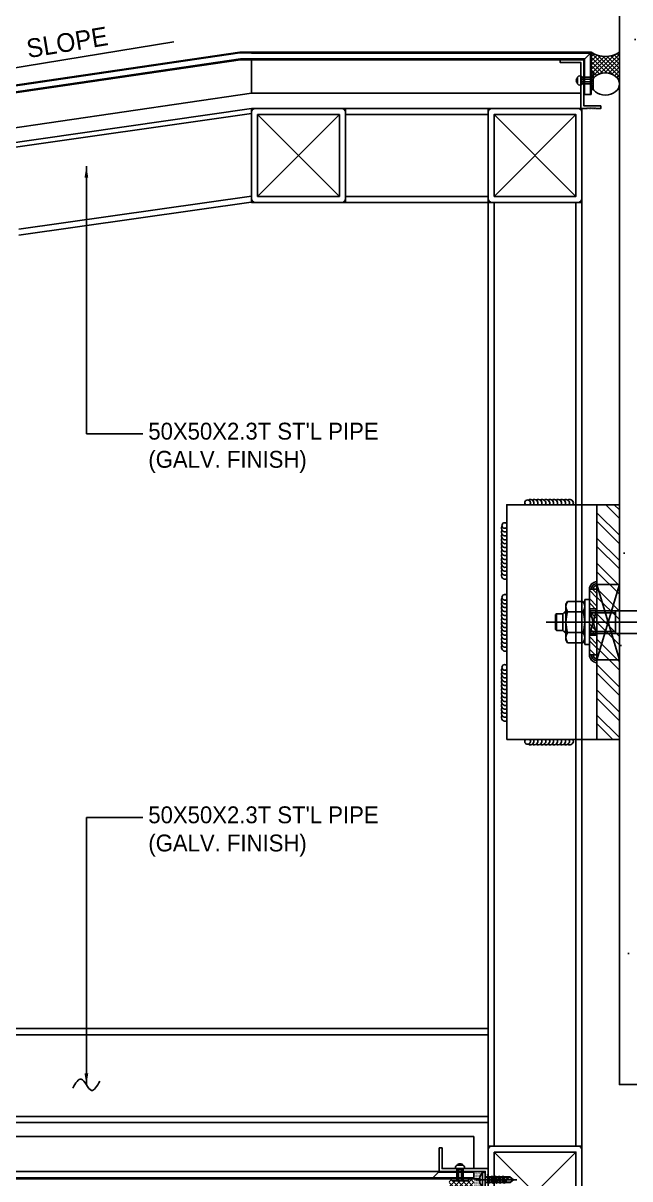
# Model space of a CAD drawing. Header units: millimetres. Extents: x 7297 to 60227, y -7497 to 19324.
# Drawn here: x 39385 to 39708, y 4162 to 4777 of the extents above; entities that cross this region are included whole.
import ezdxf

# ---------------------------------------------------------------- set-up
doc = ezdxf.new("R2010")
doc.units = ezdxf.units.MM
for name, color, linetype in [('NS_AL_MOLD', 7, 'Continuous'), ('NS_BRACKET_NUTS', 1, 'Continuous'), ('NS_CAULKING', 8, 'Continuous'), ('NS_COL_GREEN', 3, 'Continuous'), ('NS_COL_MAGENTA', 6, 'Continuous'), ('NS_COL_RED', 1, 'Continuous'), ('NS_COL_WHITE', 7, 'Continuous'), ('NS_COL_YELLOW', 2, 'Continuous'), ('NS_CON', 8, 'Continuous'), ('NS_DIM', 1, 'Continuous'), ('NS_FRAME', 253, 'Continuous'), ('NS_PIPE_FRAME', 2, 'Continuous'), ('NS_RIVET_SCREW', 1, 'Continuous'), ('NS_TEXT', 2, 'Continuous'), ('NS_WELD', 1, 'Continuous')]:
    doc.layers.add(name, color=color, linetype=linetype)
doc.layers.add('NS_AL_PANEL', color=32, linetype='Continuous', lineweight=9)
doc.styles.add('Expo M', font='Expo M.ttf')
doc.styles.add('M15-1', font='')
doc.styles.get('M15-1').set_extended_font_data('Dotum')
doc.dimstyles.new('N-SPACE', dxfattribs={"dimscale": 4, "dimtxt": 1.8, "dimasz": 1.5, "dimexe": 1, "dimexo": 1, "dimgap": 1, "dimtad": 1, "dimtoh": 1, "dimdec": 1, "dimzin": 1, "dimdsep": 46, "dimtxsty": 'Expo M', "dimcen": 2, "dimclrd": 1, "dimclre": 1, "dimclrt": 2, "dimadec": 1, "dimazin": 0, "dimtfac": 1, "dimtdec": 1, "dimtix": 1, "dimtmove": 1, "dimatfit": 3, "dimfxl": 1, "dimtolj": 1, "dimtzin": 1, "dimarcsym": 0})

# ---------------------------------------------------------------- blocks, each defined once
blk = doc.blocks.new('M12')
for p, q in [((4205.939782233815, -16672.99698645252), (4205.439782233815, -16673.49698645252)), ((4205.939782233815, -16672.99698645252), (4213.939782233815, -16672.99698645252)), ((4209.939782233815, -16667.99698645252), (4209.939782233815, -16797.99698405252)), ((4214.439782233815, -16673.49698645252), (4213.939782233815, -16672.99698645252)), ((4200.439782233813, -16678.60723645252), (4198.967282233814, -16679.45738645252)), ((4198.967282233814, -16687.75708645252), (4198.967282233814, -16679.45738645252)), ((4219.439782233815, -16678.60723645252), (4200.439782233813, -16678.60723645252)), ((4203.939782233815, -16678.60723645252), (4205.550032233815, -16676.99698645252)), ((4204.453532233816, -16687.75708645252), (4204.453532233816, -16679.45738645252)), ((4205.013282233815, -16677.53373645252), (4205.013282233815, -16678.60723645252)), ((4205.439782233815, -16673.49698645252), (4205.439782233815, -16676.99698645252)), ((4214.439782233815, -16673.49698645252), (4205.439782233815, -16673.49698645252)), ((4205.550032233815, -16676.99698645252), (4214.329532233814, -16676.99698645252)), ((4215.939782233815, -16678.60723645252), (4214.329532233814, -16676.99698645252)), ((4214.439782233815, -16673.49698645252), (4214.439782233815, -16676.99698645252)), ((4214.866282233816, -16677.53373645252), (4214.866282233816, -16678.60723645252)), ((4215.426032233815, -16687.75708645252), (4215.426032233815, -16679.45738645252)), ((4219.439782233815, -16678.60723645252), (4220.912282233815, -16679.45738645252)), ((4220.912282233815, -16687.75708645252), (4220.912282233815, -16679.45738645252)), ((4221.939782233815, -16688.60723645252), (4197.939782233815, -16688.60723645252)), ((4197.939782233815, -16691.10723445252), (4197.939782233815, -16688.60723645252)), ((4221.939782233815, -16691.10723445252), (4197.939782233815, -16691.10723445252)), ((4200.439782233813, -16688.60723645252), (4198.967282233814, -16687.75708645252)), ((4203.939782233815, -16761.39698445252), (4203.939782233815, -16691.10723445252)), ((4205.013282233815, -16691.10723445252), (4205.013282233815, -16704.99698445252)), ((4214.866282233816, -16691.10723445252), (4214.866282233816, -16704.99698445252)), ((4215.939782233815, -16761.39698445252), (4215.939782233815, -16691.10723445252)), ((4219.439782233815, -16688.60723645252), (4220.912282233815, -16687.75708645252)), ((4221.939782233815, -16691.10723445252), (4221.939782233815, -16688.60723645252)), ((4203.939782233815, -16704.99698445252), (4215.939782233815, -16704.99698445252)), ((4203.939782233815, -16761.39698445252), (4215.939782233815, -16761.39698445252)), ((4205.724265233814, -16767.54399145252), (4205.724265233814, -16761.84560345252)), ((4214.155299233815, -16767.54399145252), (4214.155299233815, -16761.84560345252)), ((4203.396587233815, -16781.72393145252), (4204.139726233814, -16767.54399145252)), ((4211.437371233815, -16767.54399145252), (4204.139726233814, -16767.54399145252)), ((4211.334662233815, -16769.50380645252), (4211.437371233815, -16767.54399145252)), ((4212.662516233815, -16767.54399145252), (4215.825671233814, -16767.54399145252)), ((4212.765225233815, -16769.50380645252), (4212.662516233815, -16767.54399145252)), ((4216.335615233814, -16778.09544045252), (4215.847280233814, -16767.54399145252)), ((4210.178514233815, -16784.98083145252), (4210.451475233814, -16783.99862445252)), ((4210.451475233814, -16783.99862445252), (4210.737296233815, -16783.04069845252)), ((4210.737296233815, -16783.04069845252), (4210.971633233815, -16778.56927745252)), ((4213.353063233814, -16782.74838345252), (4213.122470233815, -16778.34840245252)), ((4213.781602233813, -16784.09841045252), (4213.353063233814, -16782.74838345252)), ((4214.208704233814, -16785.50179545252), (4213.781602233813, -16784.09841045252)), ((4216.664469233815, -16785.20098645252), (4216.335615233814, -16778.09544045252)), ((4203.660018233814, -16785.35487645252), (4204.034860233814, -16786.37943345252)), ((4204.034860233814, -16786.37943345252), (4204.761492233814, -16787.25028845252)), ((4204.090679233813, -16791.24661205252), (4204.090679233813, -16786.47335145251)), ((4204.090679233813, -16787.99570045252), (4215.788884233814, -16787.99570045252)), ((4204.761492233814, -16787.25028845252), (4205.743014233814, -16787.77039845252)), ((4205.743014233814, -16787.77039845252), (4206.849302233814, -16787.90691545252)), ((4206.849302233814, -16787.90691545252), (4208.538844233816, -16787.59628045252)), ((4208.538844233816, -16787.59628045252), (4209.575896233815, -16786.61949445252)), ((4209.575896233815, -16786.61949445252), (4210.178514233815, -16784.98083145252)), ((4214.789696233816, -16786.82494145252), (4214.208704233814, -16785.50179545252)), ((4215.829575233814, -16787.76020945252), (4214.789696233816, -16786.82494145252)), ((4215.788884233814, -16791.24661205252), (4215.788884233814, -16787.73422045252)), ((4215.829575233814, -16787.76020945252), (4216.780607233814, -16787.71036745252)), ((4216.780607233814, -16787.71036745252), (4216.664469233815, -16785.20098645252)), ((4205.845679233815, -16793.00161205252), (4204.090679233813, -16791.24661205252)), ((4215.788884233814, -16791.24661205252), (4204.090679233813, -16791.24661205252)), ((4205.939782233815, -16792.99698405252), (4213.939782233815, -16792.99698405252)), ((4215.788884233814, -16791.24661205252), (4214.033884233815, -16793.00161205252))]:
    blk.add_line(p, q)
for centre, radius, start, end in [((4201.710407233814, -16683.45784645252), 4.850616699999998, 55.56153000002521, 124.4384699999748), ((4209.939782233815, -16696.73447845252), 18.127244, 72.38302999998552, 107.6169700000144), ((4218.169157233815, -16683.45784645252), 4.850616699999998, 55.56153000002521, 124.4384699999748), ((4201.710407233814, -16683.75661645252), 4.850616699999998, 235.5615300000252, 304.4384690000179), ((4209.939782233815, -16670.47998645252), 18.127244, 252.3830299999855, 287.6169690000184), ((4218.169157233815, -16683.75661645252), 4.850616699999998, 235.5615300000252, 304.4384690000179), ((4205.275645233814, -16761.84560345252), 0.44861963, 0, 90), ((4214.603919233815, -16761.84560345252), 0.44861963, 90, 180), ((4212.049944233815, -16769.39565645252), 0.72341155, 188.5979399999053, 351.4020593999253), ((4212.070503233816, -16778.68720245252), 1.1051791, 17.85182999993388, 173.8747499999413), ((4218.001543233815, -16782.48934345252), 14.625, 177.0000100000977, 191.2992799999152)]:
    blk.add_arc(centre, radius, start, end)
blk = doc.blocks.new('*D654')
at = {"layer": 'NS_DIM', "color": 1, "lineweight": -2, "transparency": 16777216}
for p, q in [((39048.56294650904, 4161.979780436715), (38907.56276392402, 4161.979780436714)), ((38911.56276392402, 4155.979780436714), (38911.56276392402, 3495.981825532672)), ((39498.5615662485, 3489.981825532672), (38907.56276392402, 3489.981825532672))]:
    blk.add_line(p, q, dxfattribs=at)
at = {"layer": 'NS_DIM', "color": 1, "transparency": 16777216}
for points in [[(38910.56276392402, 4155.979780436714), (38912.56276392402, 4155.979780436715), (38911.56276392402, 4161.979780436714)], [(38910.56276392402, 3495.981825532672), (38912.56276392402, 3495.981825532672), (38911.56276392402, 3489.981825532672)]]:
    blk.add_solid(points, dxfattribs=at)
at = {"layer": 'NS_DIM', "color": 2, "transparency": 16777216, "insert": (38903.78276392401, 3825.980802984681), "char_height": 7.2, "attachment_point": 5, "rotation": 90, "style": 'Expo M'}
blk.add_mtext('\\A1;MODULE DIM.', dxfattribs=at)
blk = doc.blocks.new('*D651')
at = {"layer": 'NS_DIM', "color": 1, "lineweight": -2, "transparency": 16777216}
for p, q in [((38941.56276392402, 4167.979780436715), (38941.56276392402, 4173.979780436715)), ((39048.56294650904, 4161.979780436715), (38937.56276392402, 4161.979780436715)), ((38941.56276392402, 4161.979780436715), (38941.56276392402, 4146.979656514643)), ((39498.56403629379, 4146.979656514643), (38937.56276392402, 4146.979656514643)), ((38941.56276392402, 4140.979656514643), (38941.56276392402, 4134.979656514643))]:
    blk.add_line(p, q, dxfattribs=at)
at = {"layer": 'NS_DIM', "color": 1, "transparency": 16777216}
for points in [[(38940.56276392402, 4167.979780436715), (38942.56276392402, 4167.979780436715), (38941.56276392402, 4161.979780436715)], [(38940.56276392402, 4140.979656514643), (38942.56276392402, 4140.979656514643), (38941.56276392402, 4146.979656514643)]]:
    blk.add_solid(points, dxfattribs=at)
at = {"layer": 'NS_DIM', "color": 2, "transparency": 16777216, "insert": (38933.78276392401, 4154.479718475666), "char_height": 7.2, "attachment_point": 5, "rotation": 90, "style": 'Expo M'}
blk.add_mtext('\\A1;15.0', dxfattribs=at)
blk = doc.blocks.new('*U54')
for p, q in [((849.8501441865694, -25975.24801916378), (893.4501441865693, -26018.84801916378)), ((849.8501441865694, -26018.84801916378), (893.4501441865693, -25975.24801916378))]:
    blk.add_line(p, q)
blk.add_lwpolyline([(848.6501441865694, -26022.04801916378), (894.6501441865694, -26022.04801916378, 0.414213562373095), (896.6501441865694, -26020.04801916378), (896.6501441865694, -25974.04801916378, 0.414213562373095), (894.6501441865694, -25972.04801916378), (848.6501441865694, -25972.04801916378, 0.414213562373095), (846.6501441865694, -25974.04801916378), (846.6501441865694, -26020.04801916378, 0.414213562373095)], format="xyb", close=True)
for points in [[(846.6501441865694, -25974.04801916378), (846.6501441865694, -25972.04801916378), (848.6501441865694, -25972.04801916378)], [(896.6501441865694, -25974.04801916378), (896.6501441865694, -25972.04801916378), (894.6501441865694, -25972.04801916378)], [(846.6501441865694, -26020.04801916378), (846.6501441865694, -26022.04801916378), (848.6501441865694, -26022.04801916378)], [(896.6501441865694, -26020.04801916378), (896.6501441865694, -26022.04801916378), (894.6501441865694, -26022.04801916378)]]:
    blk.add_lwpolyline(points)
blk.add_lwpolyline([(849.8501441865694, -26018.84801916378), (893.4501441865693, -26018.84801916378), (893.4501441865693, -25975.24801916378), (849.8501441865694, -25975.24801916378)], close=True)
blk = doc.blocks.new('피스')
for p, q in [((-4, 1.5), (-4, 1.000000000001818)), ((-4, 1.5), (4, 1.5)), ((-3, 0), (3, 0)), ((-0.5, 2.979417234224456), (-0.3999999999941792, 2.303861639979004)), ((-0.3999999999941792, 2.303861639979004), (0.4000000000087312, 2.303861639979004)), ((0, 4.994234959285676), (-1.45519e-11, -16.76617960838484)), ((0.5, 2.979417234226275), (0.4000000000087312, 2.303861639979004)), ((4, 1.5), (4, 1)), ((2, -1.5), (-2, -2)), ((-1.5, -1.5), (-2, -2)), ((-2, -2), (-1.5, -2.5)), ((-1.5, -3.5), (-2, -4)), ((2, -3.5), (-2, -4)), ((-2, -4), (-1.5, -4.5)), ((-1.5, -5.5), (-2, -6)), ((2, -5.5), (-2, -6)), ((-2, -6), (-1.5, -6.5)), ((-1.5, -0.499999999998181), (-1.5, -1.5)), ((1.5, -1), (-1.5, -1.5)), ((1.5, -2), (-1.5, -2.5)), ((-1.5, -2.5), (-1.5, -3.5)), ((1.5, -3), (-1.5, -3.5)), ((1.5, -4), (-1.5, -4.5)), ((-1.5, -4.5), (-1.5, -5.5)), ((1.5, -5), (-1.5, -5.5)), ((1.5, -6), (-1.5, -6.5)), ((1.5, -0.5), (1.5, -1)), ((1.5, -1), (2, -1.5)), ((2, -1.5), (1.5, -2)), ((1.5, -2), (1.5, -3)), ((1.5, -3), (2, -3.5)), ((2, -3.5), (1.5, -4)), ((1.5, -4), (1.5, -5)), ((1.5, -5), (2, -5.5)), ((2, -5.5), (1.5, -6)), ((1.5, -6), (1.5, -7)), ((-1.5, -7.5), (-2, -8)), ((2, -7.5), (-2, -8)), ((-2, -8), (-1.5, -8.5)), ((-1.5, -9.5), (-2, -10)), ((2, -9.5), (-2, -10)), ((-2, -10), (-1.5, -10.5)), ((-1.5, -6.5), (-1.5, -7.5)), ((1.5, -7), (-1.5, -7.5)), ((1.5, -8), (-1.5, -8.5)), ((-1.5, -8.5), (-1.5, -9.5)), ((1.5, -9), (-1.5, -9.5)), ((1.5, -10), (-1.5, -10.5)), ((-1.5, -10.5), (-1.5, -13.5)), ((-1.269135901500703, -13.5375327857655), (-1.269135901500703, -11.96914375120104)), ((1.5, -13.02794578865905), (0.5961351330624894, -11.4678394157454)), ((1.5, -7), (2, -7.5)), ((2, -7.5), (1.5, -8)), ((1.5, -8), (1.5, -9)), ((1.5, -9), (2, -9.5)), ((2, -9.5), (1.5, -10)), ((1.5, -10), (1.5, -13.02794578865905)), ((0, -15), (-1.5, -13.5)), ((0, -15), (-1.269135901500703, -13.5375327857655)), ((0, -15), (1.5, -13.02794578865905))]:
    blk.add_line(p, q)
for centre, radius, start, end in [((0, -3.083333333335759), 6.08333333333516, 94.71456054081824, 131.1120904393839), ((-3, 1.000000000001818), 1, 180, 270), ((-2, -0.499999999998181), 0.5, 0, 90), ((0, -3.083333333335759), 6.08333333333516, 48.88790956061607, 85.28543945918176), ((2, -0.5), 0.5, 90, 180), ((3, 1), 1, 270, 0), ((-0.2691359015007038, -11.96914375120104), 1, 30.08633172329508, 180)]:
    blk.add_arc(centre, radius, start, end)
blk = doc.blocks.new('N-SCREW')
blk.add_blockref('피스', (17.25025960282073, -1.028045323091646))
blk = doc.blocks.new('RIVET')
for p, q in [((-1.050000000279397, -3.850000000093132), (-1.050000000279397, 3.850000000093132)), ((5, 1.750000000931323), (-1.050000000279397, 1.750000000931323)), ((5, 0.7500000009313226), (-1.050000000279397, 0.7500000009313226)), ((7.314765075221658, -1.75, 3.685104974788584e-08), (7.314765075221658, 1.75, 3.685104974788584e-08)), ((5, -0.7500000009313226), (-1.050000000279397, -0.7500000009313226)), ((5, -1.750000000931323), (-1.050000000279397, -1.750000000931323))]:
    blk.add_line(p, q)
at = {"ltscale": 3}
for p, q in [((0, 4.900000000096043), (0, -4.900000000096043)), ((5, 1.750000000873115), (5, -1.750000001338776))]:
    blk.add_line(p, q, dxfattribs=at)
for centre, radius, start, end in [((0, 3.850000000093132), 1.05, 90, 180), ((6.157382537145168, 1.151426192838699), 1.303006117113652, 27.34705073428687, 152.6529492657131), ((5.813265074975789, 0, 3.685104974788584e-08), 2.201499999999999, 313.0028690246003, 46.99713097539974), ((0, -3.850000000093132), 1.05, 180, 270), ((6.157382537145168, -1.15142619330436), 1.303006117112575, 207.3470507342869, 332.6529492657131)]:
    blk.add_arc(centre, radius, start, end)
blk = doc.blocks.new('Z-BAR-ONE')
for p, q in [((56896.20703212418, 36805.99750872747), (56896.20703212418, 36800.99758308873)), ((56888.70703151417, 36795.99748394232), (56866.20703212418, 36795.99748394232)), ((56888.70703151417, 36795.49755830805), (56866.70703211301, 36795.49755830805)), ((56870.20703693553, 36791.99757069837), (56866.70703693553, 36795.49757069837)), ((56888.70703151417, 36795.99750872742), (56888.70703151417, 36791.99750872742)), ((56888.70703151417, 36792.49755830805), (56869.70704932583, 36792.49755830805))]:
    blk.add_line(p, q)
blk.add_lwpolyline([(56894.70703212418, 36800.99758308873), (56894.70703212418, 36791.99758308873), (56883.20584236531, 36791.99758308869), (56870.20704934447, 36791.99758308869), (56870.20704934447, 36779.49758308869), (56871.70704934447, 36779.49758308869), (56871.70704934447, 36790.49758309614), (56883.20584236531, 36790.49758309614), (56896.20703212418, 36790.49758309618), (56896.20703212418, 36793.49758308873), (56895.90703212344, 36793.79758308575), (56896.20703212418, 36794.09758307532), (56895.90703212344, 36794.39758310215), (56896.20703212418, 36794.69758309171), (56895.90703212344, 36794.99758308873), (56896.20703212418, 36795.29758308575), (56895.90703212344, 36795.59758309022), (56896.20703212418, 36795.89758310215), (56895.90703212344, 36796.19758309171), (56896.20703212418, 36796.49758309618), (56895.90703212344, 36796.79758308575), (56896.20703212418, 36797.09758309022), (56895.90703212344, 36797.39758310215), (56896.20703212418, 36797.69758309171), (56895.90703212344, 36797.99758308873), (56896.20703212418, 36798.29758308575), (56896.20703212418, 36800.99758308873)], close=True)
at = {"xscale": -1, "rotation": 90}
blk.add_blockref('N-SCREW', (56893.6789868011, 36813.7478426915), dxfattribs=at)
at = {"rotation": 270}
blk.add_blockref('RIVET', (56881.27782631074, 36795.99759549763), dxfattribs=at)

msp = doc.modelspace()

# ---------------------------------------------------------------- hatches: boundary and pattern name
at = {"layer": 'NS_BRACKET_NUTS'}
h = msp.add_hatch(dxfattribs=at)
h.set_pattern_fill('ANSI32', color=256, scale=0.5, angle=450)
h.set_pattern_definition([(134.9999999999999, (706074.8394536162, -142366.8430076715), (-3.367596045400933, -3.367596045400931), []), (134.9999999999999, (706074.8394536162, -142364.5979426716), (-3.367596045400933, -3.367596045400931), [])])
h.paths.add_polyline_path([(39690.56357137438, 4440.975076127028), (39690.56357137438, 4475.975076127028), (39686.56357137438, 4475.975076127028), (39686.56357137438, 4440.975076127028)])
at = {"layer": 'NS_CAULKING'}
h = msp.add_hatch(dxfattribs=at)
h.set_pattern_fill('ANSI37', color=256, scale=0.5, angle=179.9999999999999, style=0)
h.set_pattern_definition([(224.9999999999999, (65820.02301435212, 43143.24882289405), (1.122532015133642, -1.122532015133646), []), (314.9999999999999, (65820.02301435212, 43143.24882289405), (1.122532015133646, 1.122532015133642), [])])
edge = h.paths.add_edge_path()
edge.add_ellipse((39695.06357183654, 4745.042926636802), major_axis=(7.500000452631734, 1.957424219430913e-12), ratio=0.793089284554729, start_angle=-1.6427748050773516e-11, end_angle=179.9999999999887, ccw=False)
edge.add_line((39702.56357228911, 4745.042926636802), (39702.56357228911, 4762.190257187148))
edge.add_arc((39695.06357183654, 4773.396607957636), 13.48452091708154, 236.20705293517682, 303.7929470648251, ccw=False)
edge.add_line((39687.56357138369, 4762.190257188225), (39687.56357138369, 4745.042926641102))
at = {"layer": 'NS_COL_MAGENTA', "ltscale": 3}
h = msp.add_hatch(dxfattribs=at)
h.set_pattern_fill('ANSI37', color=256, scale=15, angle=-2.544443745170813e-14, style=0)
h.set_pattern_definition([(44.99999999999999, (-3716500.166795783, 137218.689045862), (-1.325825214724776, 1.325825214724777), []), (134.9999999999999, (-3716500.166795783, 137218.689045862), (-1.325825214724777, -1.325825214724776), [])])
edge = h.paths.add_edge_path()
edge.add_line((39625.06403568379, 4161.979681299754), (39622.53483048027, 4161.979768069972))
edge.add_arc((39621.48483048048, 4161.979768069914), 1.04999999977008, -90.00000000238208, 2.382307684456464e-09, ccw=False)
edge.add_line((39621.48483048045, 4160.929768070158), (39613.78483048027, 4160.929768070158))
edge.add_arc((39613.78483048021, 4161.979768069914), 1.049999999750071, -180.00000000347404, -89.99999999652601, ccw=False)
edge.add_line((39612.73483048045, 4161.979768069972), (39611.91752783946, 4161.979768069972))
edge.add_line((39611.91752783946, 4161.979768069972), (39611.91752783946, 4146.979768069972))
edge.add_line((39611.91752783946, 4146.979768069972), (39612.73483048045, 4146.979768069972))
edge.add_arc((39613.78483048044, 4146.979768070205), 1.05000000000291, 90.00000001032282, 180.0000000150871, ccw=False)
edge.add_line((39613.78483048027, 4148.029768070252), (39621.48483048045, 4148.029768070252))
edge.add_arc((39621.48483048028, 4146.979768070263), 1.049999999982901, -1.617900124983862e-08, 89.99999999076903, ccw=False)
edge.add_line((39622.53483048027, 4146.979768069972), (39625.06403568379, 4146.979768069972))
edge.add_line((39625.06403568379, 4146.979768069972), (39625.06403568379, 4161.979681299754))
h = msp.add_hatch(dxfattribs=at)
h.set_pattern_fill('DOTS', color=256, scale=5, angle=-2.544443745170813e-14, style=0)
h.set_pattern_definition([(360, (-3716498.166795783, 136368.68893609), (0.1562500000000002, 0.3124999999999999), [0, -0.3125])])
h.paths.add_polyline_path([(39632.06403568379, 4151.979681299754), (39631.06403629334, 4151.979681299754), (39631.06403629334, 4150.479653441567, 0.4142217219790172), (39630.06403629381, 4151.479681299754), (39629.56403629381, 4151.479681299754, 0.1601629944384979), (39628.08461905961, 4147.979681299754), (39628.76017465388, 4147.879681300126), (39628.76017465388, 4147.079681299847), (39628.08461905961, 4146.979681299754, 0.1601629944384979), (39629.56403629381, 4143.479681299754), (39630.06403629381, 4143.479681299754, 0.4142135623882494), (39631.06403629381, 4144.479681300219), (39631.06403629381, 4142.979681299754), (39625.06403568379, 4142.979681299754), (39625.06403568379, 4146.979681299754), (39625.06403568379, 4161.979681299754), (39625.06403568379, 4165.979681299754), (39631.06403629381, 4165.979681299754), (39631.06403629334, 4164.479681299754, 0.4142135623882494), (39630.06403629334, 4165.479681299754), (39629.56403629334, 4165.479681299754, 0.1601629944384979), (39628.08461905915, 4161.979681299754), (39628.76017465341, 4161.879681300126), (39628.76017465341, 4161.079681299847), (39628.08461905915, 4160.979681299754, 0.1601629944384979), (39629.56403629334, 4157.479681299754), (39630.06403629334, 4157.479681299754, 0.4142135623579408), (39631.06403629334, 4158.479681299754), (39631.06403629334, 4156.979681299754), (39632.06403568379, 4156.979681299754)])
at = {"layer": 'NS_CON'}
h = msp.add_hatch(dxfattribs=at)
h.set_pattern_fill('AR-CONC', color=256)
h.set_pattern_definition([(49.99999999999999, (-22086.41628208916, -24385.36149411102), (182.184668996004, -15.93908553890309), [19.05, -209.55]), (355, (-22086.41628208916, -24385.36149411102), (-35.24342142496934, 191.0568452390351), [15.24, -167.64058417]), (100.4514447, (-22071.23427508916, -24386.68974761101), (146.9412470903533, 175.1177519121951), [16.19000879999999, -178.0902445999999]), (46.18420000000002, (-22086.41628208916, -24334.56149411098), (271.0790408921299, -42.04232793272715), [28.57499999999981, -314.3249999999969]), (96.63555760999992, (-22063.82638208917, -24338.06499411103), (237.404134051503, 247.4261245977215), [24.28502314, -267.13560816]), (351.1841511700001, (-22086.41628208916, -24334.56149411098), (237.404134064977, 247.4261245855326), [22.85996707, -251.45973192]), (21, (-22061.01628208916, -24347.26149411099), (151.6143912691325, -102.2651981870876), [19.05, -209.55]), (326.0000000000001, (-22061.01628208916, -24347.26149411099), (61.80202834764707, 184.1879661223193), [15.24, -167.64]), (71.45144499999999, (-22048.38174948916, -24355.78359401099), (213.4164192787161, 81.92276888590524), [16.1900088, -178.0899376]), (37.50000000000001, (-22086.41628208916, -24385.36149411102), (3.088603250591817, 84.55503887315311), [0, -165.608, 0, -170.18, 0, -168.275]), (7.499999999999999, (-22086.41628208916, -24385.36149411102), (66.81966251030575, 100.1805748181195), [0, -97.02799999999999, 0, -161.798, 0, -64.135]), (327.5, (-22143.05828208918, -24385.36149411102), (135.5905951668714, -5.728743992673444), [0, -63.5, 0, -198.12, 0, -262.89]), (317.5, (-22168.45828208917, -24385.36149411102), (148.129181386018, 25.42649103333303), [0, -82.55, 0, -131.572, 0, -186.69])])
h.paths.add_polyline_path([(40286.98165784106, 4212.188204670952), (40286.98165784106, 5161.979780430136), (39702.56156624456, 5161.979780430136), (39702.56156624456, 4212.188204670952)])
at = {"layer": 'NS_PIPE_FRAME'}
h = msp.add_hatch(dxfattribs=at)
h.set_pattern_fill('ANSI32', color=256, angle=-90.00000000000001)
h.set_pattern_definition([(315, (66138.67176186494, 5009.383946030621), (6.735192090801867, 6.735192090801864), []), (315, (66138.67176186494, 5004.89381603063), (6.735192090801867, 6.735192090801864), [])])
h.paths.add_polyline_path([(39690.56357137438, 4395.975076127144), (39702.56357137438, 4395.975076127144), (39702.56357137438, 4520.975076127144), (39690.56357137438, 4520.975076127144)])

# ---------------------------------------------------------------- linework, layer by layer
at = {"layer": 'NS_AL_MOLD'}
msp.add_lwpolyline([(39692.56367045001, 4733.479780412365), (39683.56367045001, 4733.479780412365), (39683.56367044996, 4744.980970171235), (39683.56367044996, 4757.979763192079), (39671.06367044996, 4757.979763192079), (39671.06367044996, 4756.479763192079), (39682.06367045741, 4756.479763192079), (39682.06367045741, 4744.980970171235), (39682.06367045746, 4731.979780412365), (39685.06367045001, 4731.979780412365), (39685.36367044703, 4732.27978041311), (39685.6636704366, 4731.979780412365), (39685.96367046342, 4732.27978041311), (39686.26367045299, 4731.979780412365), (39686.56367045001, 4732.27978041311), (39686.86367044703, 4731.979780412365), (39687.1636704515, 4732.27978041311), (39687.46367046342, 4731.979780412365), (39687.76367045299, 4732.27978041311), (39688.06367045746, 4731.979780412365), (39688.36367044703, 4732.27978041311), (39688.6636704515, 4731.979780412365), (39688.96367046342, 4732.27978041311), (39689.26367045299, 4731.979780412365), (39689.56367045001, 4732.27978041311), (39689.86367044703, 4731.979780412365), (39692.56367045001, 4731.979780412365)], close=True, dxfattribs=at)
at = {"layer": 'NS_AL_PANEL'}
for p, q in [((39500.40358228096, 4761.489872914217), (39303.06237246926, 4732.46910650017)), ((39500.6229906158, 4758.489872914202), (39306.0623397137, 4729.878012225896)), ((39687.56357137468, 4761.489872914108), (39500.40358228097, 4761.489872914217)), ((39684.07375544353, 4758.489872914202), (39500.62299061579, 4758.489872914202)), ((39506.56267383029, 4761.479920310538), (39687.06364574002, 4761.479920310538)), ((39506.56267383029, 4758.479920310887), (39684.06365846814, 4758.479775938833)), ((39683.56365805964, 4757.979775601021), (39687.06365805964, 4761.479775601021)), ((39684.06364566932, 4739.479781022381), (39684.06364566932, 4758.47976321072)), ((39687.06364566932, 4739.479781022381), (39687.06364566932, 4761.47978042354)), ((39625.06403568378, 4162.489872948196), (39365.56216064821, 4162.489872948225))]:
    msp.add_line(p, q, dxfattribs=at)
at = {"layer": 'NS_CAULKING'}
msp.add_arc((39695.06357183654, 4773.196223677633), 13.48452091708132, 236.2070528879119, 303.7929471120881, dxfattribs=at)
at = {"layer": 'NS_CAULKING', "extrusion": (0, 0, -1)}
for centre in [(39695.06357183654, 4745.042926636802, 1.099927065376679e-09), (39695.06358422685, 4745.042200683901, 1.09992408733081e-09)]:
    msp.add_ellipse(centre, major_axis=(7.500000452631733, 1.957424219430913e-12), ratio=0.793089284554729, dxfattribs=at)
at = {"layer": 'NS_COL_GREEN', "elevation": 1.758804483765283e-10}
for points in [[(39642.56312334538, 4395.975076127144), (39690.56357137438, 4395.975076127144), (39690.56357137438, 4520.975076127144), (39642.56312334538, 4520.975076127144)], [(39690.56357137438, 4395.975076127144), (39702.56357137438, 4395.975076127144), (39702.56357137438, 4520.975076127144), (39690.56357137438, 4520.975076127144)]]:
    msp.add_lwpolyline(points, close=True, dxfattribs=at)
at = {"layer": 'NS_COL_MAGENTA', "elevation": 1.758804483765283e-10}
msp.add_lwpolyline([(39690.56357137438, 4440.975076127028), (39690.56357137438, 4475.975076127028), (39686.56357137438, 4475.975076127028), (39686.56357137438, 4440.975076127028)], close=True, dxfattribs=at)
at = {"layer": 'NS_COL_RED', "elevation": 1.758804483765283e-10}
msp.add_lwpolyline([(39465.23436077247, 4767.431848161681), (39346.80606222529, 4748.073694757471), (39375.55979567662, 4758.133759186816), (39376.41313686208, 4752.913233108522)], dxfattribs=at)
at = {"layer": 'NS_COL_WHITE', "ltscale": 30}
msp.add_line((39506.5620489012, 4757.989872916298), (39506.5620489012, 4740.158912944478), dxfattribs=at)
at = {"layer": 'NS_COL_WHITE'}
for p, q in [((39506.5620489012, 4740.158912944478), (39325.06213226179, 4713.467748488833)), ((39171.56363340017, 4184.479779825882), (39625.06403568373, 4184.479779825882)), ((39625.06403568379, 4167.479681292361), (39625.06403568373, 4184.479779825882))]:
    msp.add_line(p, q, dxfattribs=at)
at = {"layer": 'NS_COL_WHITE', "elevation": 1.758804483765283e-10}
msp.add_lwpolyline([(39506.5620489012, 4740.158912944478), (39682.06367052852, 4740.15891294506)], dxfattribs=at)
at = {"layer": 'NS_COL_YELLOW'}
for p, q in [((39500.36701422514, 4761.989872914217), (39302.56219150211, 4732.90092813023)), ((39500.65955867162, 4757.989872914202), (39306.56233425442, 4729.446163180181)), ((39687.56357137467, 4761.989872914108), (39500.36701422514, 4761.989872914217)), ((39683.57375544353, 4757.98987291421), (39500.65955867164, 4757.989872914202)), ((39506.56267383029, 4761.97992031077), (39687.56357137432, 4761.97992031077)), ((39506.56267383029, 4757.97992031077), (39678.06357137525, 4757.979780412383)), ((39687.5635713036, 4739.479781022381), (39687.5635713036, 4761.979780412365)), ((39687.56359608869, 4739.479781022381), (39683.56359608869, 4739.479781022381)), ((39702.56357137438, 4478.475076127261), (39690.56357137438, 4438.475076127028)), ((39702.56357137438, 4438.475076127028), (39690.56357137438, 4478.475076127261)), ((39690.56357137438, 4451.475076127377), (39686.56357137438, 4465.47507612761)), ((39690.56357137438, 4465.475076127494), (39686.56357137438, 4465.47507612761)), ((39686.56357137461, 4451.475076127494), (39690.56357137438, 4465.475076127494)), ((39690.56357137438, 4451.475076127377), (39686.56357137461, 4451.475076127494)), ((39627.71510514974, 4161.989872948196), (39365.06211232658, 4161.989872948196)), ((39627.71510514974, 4165.989872948196), (39369.06216064821, 4165.989872948196))]:
    msp.add_line(p, q, dxfattribs=at)
at = {"layer": 'NS_COL_YELLOW', "elevation": 1.758804483765283e-10}
msp.add_lwpolyline([(40286.98165784106, 4212.188204670952), (39702.56156624456, 4212.188204670952), (39702.56156624456, 5161.979780430136)], dxfattribs=at)
msp.add_lwpolyline([(39690.56357137438, 4438.475076127028), (39690.56357137438, 4478.475076127261), (39702.56357137438, 4478.475076127261), (39702.56357137438, 4438.475076127028)], close=True, dxfattribs=at)
at = {"layer": 'NS_DIM'}
msp.add_spline([(39411.37361117686, 4210.337932858487), (39415.82038965132, 4215.138212291162), (39421.30354280837, 4209.125424385), (39425.71355258858, 4214.057945420196)], degree=3, dxfattribs=at)
at = {"layer": 'NS_FRAME'}
for p, q in [((39506.56204882856, 4731.979920300162), (39332.56205030037, 4706.979920294512)), ((39506.56204882856, 4729.242593490491), (39349.45660647057, 4706.990012803171)), ((39506.56204882856, 4685.268765658378), (39382.56205037284, 4667.769609915804)), ((39507.63008628933, 4682.210331131619), (39382.56205037284, 4664.532488826249))]:
    msp.add_line(p, q, dxfattribs=at)
at = {"layer": 'NS_FRAME', "elevation": 1.758804483765283e-10}
for points in [[(39632.56312334538, 4681.979920300173), (39632.56312334538, 4731.979920300173), (39556.56204882856, 4731.979920300173), (39556.56204882856, 4681.979920300173)], [(39632.56312334538, 4685.179920300185), (39632.56312334538, 4728.779920300161), (39556.56204882856, 4728.779920300161), (39556.56204882856, 4685.179920300126)], [(39632.56312333336, 4179.479718480363), (39682.56312333336, 4179.479718480363), (39682.56312334538, 4681.979920300177), (39632.56312334538, 4681.979920300177)], [(39635.76312333334, 4179.479718480363), (39679.36312333335, 4179.479718480363), (39679.3631233454, 4681.979920300177), (39635.76312334536, 4681.979920300177)], [(39632.56312333336, 4191.97964054857), (39632.56312333336, 4241.97964054857), (39182.56343153827, 4241.979640560619), (39182.56343153827, 4191.979640560619)], [(39632.56312333336, 4195.179640548582), (39632.56312333336, 4238.779640548559), (39182.56343153827, 4238.779640560608), (39182.56343153827, 4195.179640560631)]]:
    msp.add_lwpolyline(points, close=True, dxfattribs=at)
at = {"layer": 'NS_WELD'}
for centre, radius, start, end in [((39655.12301250755, 4521.903957160701), 1.898266663617886, 330.3674317580322, 123.5824362553336), ((39657.22301250752, 4521.903957160584), 1.898266663690625, 330.3674317580322, 123.5824362553336), ((39659.32301250762, 4521.903957160701), 1.89826666368228, 330.3674317580322, 123.5824362553336), ((39661.42301250759, 4521.903957160584), 1.898266663755019, 330.3674317580322, 123.5824362553336), ((39663.52301250769, 4521.903957160701), 1.898266663746674, 330.3674317580322, 123.5824362553336), ((39665.62301250743, 4521.903957160701), 1.898266663654256, 330.3674317580322, 123.5824362553336), ((39667.72301250752, 4521.903957160701), 1.898266663645911, 330.3674317580322, 123.5824362553336), ((39669.8230125075, 4521.903957160701), 1.89826666368228, 330.3674317580322, 123.5824362553336), ((39671.92301250718, 4521.903957160701), 1.898266663654256, 330.3674317580322, 123.5824362553336), ((39674.02301250728, 4521.903957160701), 1.898266663645911, 330.3674317580322, 123.5824362553336), ((39676.12301250725, 4521.903957160701), 1.89826666368228, 330.3674317580322, 123.5824362553336), ((39653.62301250755, 4522.046814303541), 1.507311432647212, 314.155217292406, 225.8447827168245), ((39641.62455191665, 4508.425076127272), 1.898266663617886, 146.4175637436847, 299.6325682414141), ((39641.62455191676, 4506.325076127296), 1.898266663690625, 146.4175637436847, 299.6325682414141), ((39641.48169477381, 4509.925076127272), 1.507311432647212, 44.15521728208622, 315.8447827082375), ((39641.62455191665, 4504.225076127203), 1.89826666368228, 146.4175637436847, 299.6325682414141), ((39641.62455191676, 4502.125076127226), 1.898266663755019, 146.4175637436847, 299.6325682414141), ((39641.62455191665, 4500.025076127133), 1.898266663746674, 146.4175637436847, 299.6325682414141), ((39641.62455191665, 4497.925076127389), 1.898266663654256, 146.4175637436847, 299.6325682414141), ((39641.62455191665, 4495.825076127296), 1.898266663645911, 146.4175637436847, 299.6325682414141), ((39641.62455191665, 4493.725076127319), 1.89826666368228, 146.4175637436847, 299.6325682414141), ((39641.62455191676, 4491.625076127342), 1.898266663755019, 146.4175637436847, 299.6325682414141), ((39641.62455191665, 4489.525076127249), 1.898266663746674, 146.4175637436847, 299.6325682414141), ((39641.62455191665, 4487.425076127505), 1.898266663654256, 146.4175637436847, 299.6325682414141), ((39641.62455191665, 4485.325076127412), 1.898266663645911, 146.4175637436847, 299.6325682414141), ((39641.62455191665, 4483.225076127435), 1.89826666368228, 146.4175637436847, 299.6325682414141), ((39690.56357137438, 4475.975076127028), 4, 90, 180), ((39690.56357137438, 4475.975076127028), 3, 90, 180), ((39690.56357137438, 4475.975076127028), 2, 90, 180), ((39641.62455191653, 4470.15237060869), 1.898266663617886, 146.4175637436847, 299.6325682414141), ((39641.62455191665, 4468.052370608713), 1.898266663690625, 146.4175637436847, 299.6325682414141), ((39641.48169477369, 4471.65237060869), 1.507311432647212, 44.15521728208622, 315.8447827082375), ((39641.62455191653, 4465.95237060862), 1.89826666368228, 146.4175637436847, 299.6325682414141), ((39641.62455191665, 4463.852370608643), 1.898266663755019, 146.4175637436847, 299.6325682414141), ((39641.62455191653, 4461.75237060855), 1.898266663746674, 146.4175637436847, 299.6325682414141), ((39641.62455191653, 4459.652370608806), 1.898266663654256, 146.4175637436847, 299.6325682414141), ((39641.62455191653, 4457.552370608713), 1.898266663645911, 146.4175637436847, 299.6325682414141), ((39641.62455191653, 4455.452370608737), 1.89826666368228, 146.4175637436847, 299.6325682414141), ((39641.62455191665, 4453.35237060876), 1.898266663755019, 146.4175637436847, 299.6325682414141), ((39641.62455191653, 4451.252370608667), 1.898266663746674, 146.4175637436847, 299.6325682414141), ((39641.62455191653, 4449.152370608923), 1.898266663654256, 146.4175637436847, 299.6325682414141), ((39641.62455191653, 4447.05237060883), 1.898266663645911, 146.4175637436847, 299.6325682414141), ((39641.62455191653, 4444.952370608853), 1.89826666368228, 146.4175637436847, 299.6325682414141), ((39690.56357137438, 4440.975076127028), 4, 180, 270), ((39690.56357137438, 4440.975076127028), 3, 180, 270), ((39690.56357137438, 4440.975076127028), 2, 180, 270), ((39641.62455191665, 4432.825076126888), 1.898266663617886, 146.4175637436847, 299.6325682414141), ((39641.62455191676, 4430.725076126912), 1.898266663690625, 146.4175637436847, 299.6325682414141), ((39641.48169477381, 4434.325076126888), 1.507311432647212, 44.15521728208622, 315.8447827082375), ((39641.62455191665, 4428.625076126818), 1.89826666368228, 146.4175637436847, 299.6325682414141), ((39641.62455191676, 4426.525076126842), 1.898266663755019, 146.4175637436847, 299.6325682414141), ((39641.62455191665, 4424.425076126749), 1.898266663746674, 146.4175637436847, 299.6325682414141), ((39641.62455191665, 4422.325076127005), 1.898266663654256, 146.4175637436847, 299.6325682414141), ((39641.62455191665, 4420.225076126912), 1.898266663645911, 146.4175637436847, 299.6325682414141), ((39641.62455191665, 4418.125076126935), 1.89826666368228, 146.4175637436847, 299.6325682414141), ((39641.62455191676, 4416.025076126958), 1.898266663755019, 146.4175637436847, 299.6325682414141), ((39641.62455191665, 4413.925076126865), 1.898266663746674, 146.4175637436847, 299.6325682414141), ((39641.62455191665, 4411.825076127121), 1.898266663654256, 146.4175637436847, 299.6325682414141), ((39641.62455191665, 4409.725076127028), 1.898266663645911, 146.4175637436847, 299.6325682414141), ((39641.62455191665, 4407.625076127051), 1.89826666368228, 146.4175637436847, 299.6325682414141), ((39653.62301250755, 4394.903337950747), 1.507311432647212, 134.1552172831754, 45.84478270759388), ((39655.12301250755, 4395.046195093588), 1.898266663617886, 236.4175637446662, 29.63256824196778), ((39657.22301250752, 4395.046195093704), 1.898266663690625, 236.4175637446662, 29.63256824196778), ((39659.32301250762, 4395.046195093588), 1.89826666368228, 236.4175637446662, 29.63256824196778), ((39661.42301250759, 4395.046195093704), 1.898266663755019, 236.4175637446662, 29.63256824196778), ((39663.52301250769, 4395.046195093588), 1.898266663746674, 236.4175637446662, 29.63256824196778), ((39665.62301250743, 4395.046195093588), 1.898266663654256, 236.4175637446662, 29.63256824196778), ((39667.72301250752, 4395.046195093588), 1.898266663645911, 236.4175637446662, 29.63256824196778), ((39669.8230125075, 4395.046195093588), 1.89826666368228, 236.4175637446662, 29.63256824196778), ((39671.92301250718, 4395.046195093588), 1.898266663654256, 236.4175637446662, 29.63256824196778), ((39674.02301250728, 4395.046195093588), 1.898266663645911, 236.4175637446662, 29.63256824196778), ((39676.12301250725, 4395.046195093588), 1.89826666368228, 236.4175637446662, 29.63256824196778)]:
    msp.add_arc(centre, radius, start, end, dxfattribs=at)

# ---------------------------------------------------------------- block references
at = {"layer": 'NS_BRACKET_NUTS', "rotation": 89.99999999999999}
msp.add_blockref('M12', (22995.45633692196, 248.5352938935848), dxfattribs=at)
at = {"layer": 'NS_COL_WHITE', "xscale": -1, "rotation": 180}
for p in [(-17263.64299583037, 40957.98738167563), (-17263.64299583039, 40957.97726438852)]:
    msp.add_blockref('Z-BAR-ONE', p, dxfattribs=at)
at = {"layer": 'NS_PIPE_FRAME'}
for p in [(38659.91190464199, 30704.02793946395), (38785.91297915881, 30704.02793946395)]:
    msp.add_blockref('*U54', p, dxfattribs=at)
at = {"layer": 'NS_PIPE_FRAME', "xscale": -1, "rotation": 180}
msp.add_blockref('*U54', (38785.91389210724, -21842.56830068341), dxfattribs=at)
at = {"layer": 'NS_RIVET_SCREW', "rotation": 180}
msp.add_blockref('RIVET', (39687.5636828589, 4746.90898622581), dxfattribs=at)

# ---------------------------------------------------------------- texts
at = {"layer": 'NS_COL_GREEN', "style": 'M15-1'}
msp.add_attdef('SLOPE', (39387.61069493667, 4758.796658400521), 'SLOPE 1/100', height=10, rotation=9.283402736893686, dxfattribs=at)
at = {"layer": 'NS_TEXT', "char_height": 9, "attachment_point": 4, "style": 'M15-1'}
for insert in [(39451.5885457217, 4551.309224909159), (39451.5885457217, 4346.996300448651)]:
    msp.add_mtext("50X50X2.3T ST'L PIPE\\P(GALV. FINISH)", dxfattribs=dict(at, insert=insert))

# ---------------------------------------------------------------- dimensions: what is measured, and where the dimension line sits
at = {"layer": 'NS_DIM'}
dim = msp.add_linear_dim(base=(38941.56276392402, 4146.979656514643), p1=(39052.56294650902, 4161.979780436714), p2=(39502.56403629378, 4146.979656514641), angle=90, dimstyle='N-SPACE', dxfattribs=at)
dim.commit()
dim.dimension.update_dxf_attribs({"geometry": '*D651', "text_midpoint": (38933.78276392401, 4154.479718475666)})
dim = msp.add_linear_dim(base=(38911.56276392402, 3489.981825532672), p1=(39052.56294650902, 4161.979780436714), p2=(39502.56156624849, 3489.98182553267), angle=90, text='MODULE DIM.', dimstyle='N-SPACE', dxfattribs=at)
dim.commit()
dim.dimension.update_dxf_attribs({"geometry": '*D654', "text_midpoint": (38903.78276392401, 3825.980802984681)})

# ---------------------------------------------------------------- leaders
for points in [[(39418.5885457217, 4701.202062968559), (39418.5885457217, 4558.809224909159), (39448.5885457217, 4558.809224909159)], [(39418.5885457217, 4212.103462389308), (39418.5885457217, 4354.496300448651), (39448.5885457217, 4354.496300448651)]]:
    msp.add_leader(points, dimstyle='N-SPACE', dxfattribs=at)

doc.saveas('drawing.dxf')
